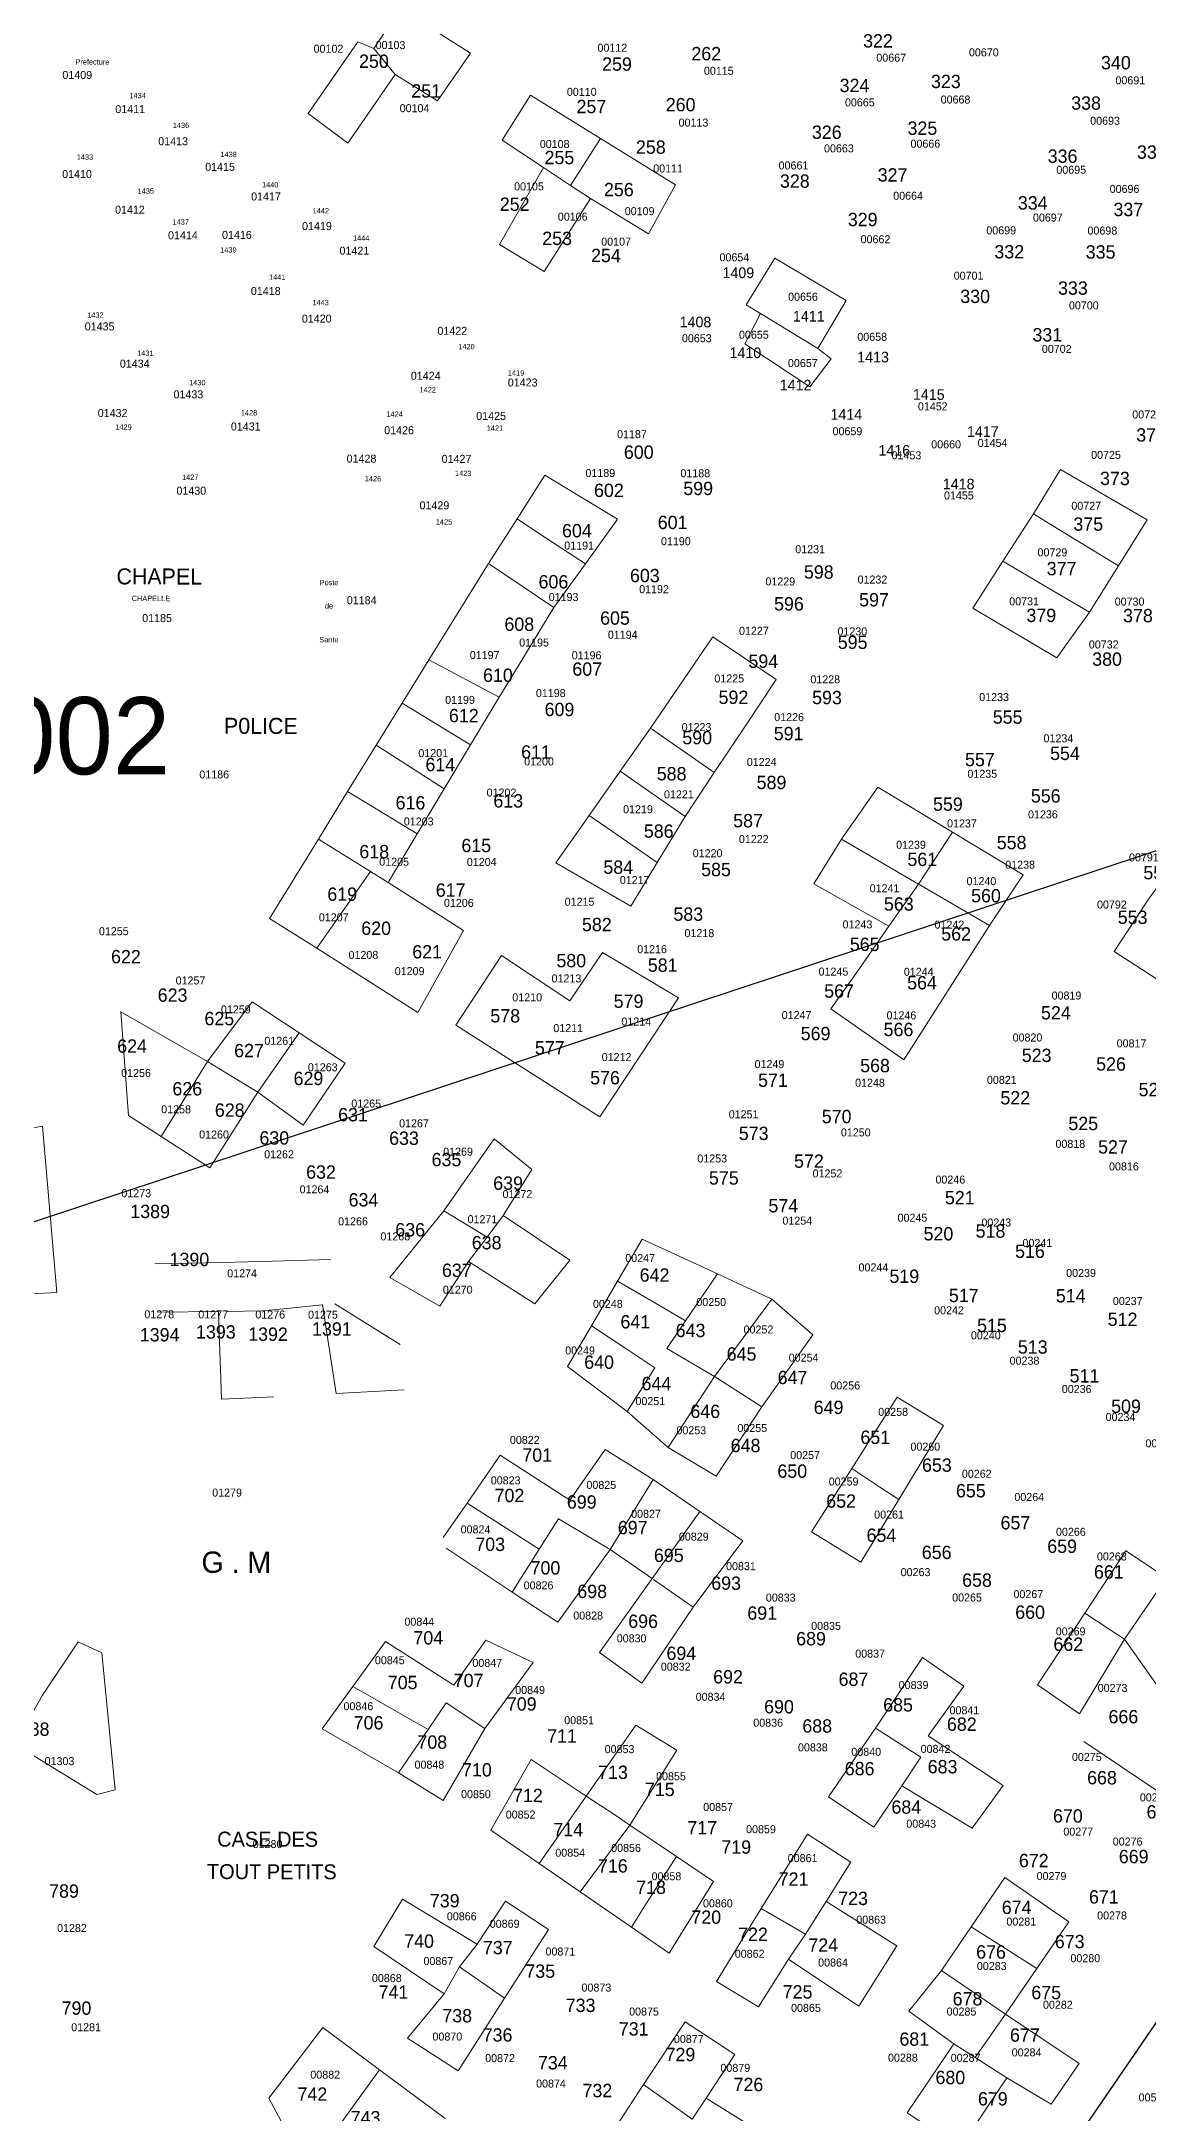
# Model space of a CAD drawing. Header units: metres. Extents: x 245232 to 248406, y 1633796 to 1637634.
# Drawn here: x 245772.9 to 245980.5, y 1635324.9 to 1635713.3 of the extents above; entities that cross this region are included whole.
import ezdxf
from ezdxf.enums import TextEntityAlignment as Align

# ---------------------------------------------------------------- set-up
doc = ezdxf.new("R2010")
doc.units = ezdxf.units.M
doc.header["$MEASUREMENT"] = 0
for name, color, linetype in [('historique_numero_parcelle', 7, 'Continuous'), ('limites_sections', 7, 'Continuous'), ('numero_lot', 7, 'Continuous')]:
    doc.layers.add(name, color=color, linetype=linetype)
doc.layers.add('LIMITES_PARCELLES', color=7, linetype='Continuous', lineweight=0, true_color=0xffffff)
doc.layers.add('Toponymie', color=7, linetype='Continuous', lineweight=30)
doc.styles.add('Style-ENGINEERING', font='ENGINEERING.shx')
doc.styles.add('Style-FANCY', font='FANCY.shx')
doc.styles.add('Style-WORKING', font='WORKING.shx')

msp = doc.modelspace()

# ---------------------------------------------------------------- linework, layer by layer
at = {"layer": 'limites_parcelles'}
for p, q in [((245835.216, 1635711.949), (245840.23, 1635719.39)), ((245840.23, 1635719.39), (245853.335, 1635711.092)), ((245822.94, 1635699.778), (245832.253, 1635713.219)), ((245832.253, 1635713.219), (245835.216, 1635711.949)), ((245835.216, 1635711.949), (245839.238, 1635707.081)), ((245853.335, 1635711.092), (245847.176, 1635702.107)), ((245839.238, 1635707.081), (245830.348, 1635694.169)), ((245847.176, 1635702.107), (245839.238, 1635707.081)), ((245859.304, 1635694.754), (245864.616, 1635703.165)), ((245864.616, 1635703.165), (245877.717, 1635695.06)), ((245830.348, 1635694.169), (245822.94, 1635699.778)), ((245867.067, 1635689.615), (245859.304, 1635694.754)), ((245877.717, 1635695.06), (245872.087, 1635686.292)), ((245877.717, 1635695.06), (245891.779, 1635686.361)), ((245858.817, 1635675.214), (245867.067, 1635689.615)), ((245867.067, 1635689.615), (245872.087, 1635686.292)), ((245875.856, 1635683.797), (245867.178, 1635670.145)), ((245872.087, 1635686.292), (245875.856, 1635683.797)), ((245886.757, 1635677.236), (245875.856, 1635683.797)), ((245891.779, 1635686.361), (245886.757, 1635677.236)), ((245867.178, 1635670.145), (245858.817, 1635675.214)), ((245905.059, 1635663.928), (245910.444, 1635672.645)), ((245910.444, 1635672.645), (245923.781, 1635664.702)), ((245907.758, 1635662.283), (245905.059, 1635663.928)), ((245923.781, 1635664.702), (245918.498, 1635655.732)), ((245904.767, 1635656.609), (245907.758, 1635662.283)), ((245918.498, 1635655.732), (245907.758, 1635662.283)), ((245916.99, 1635648.513), (245904.767, 1635656.609)), ((245918.498, 1635655.732), (245920.959, 1635653.752)), ((245920.959, 1635653.752), (245916.99, 1635648.513)), ((245958.897, 1635624.709), (245963.989, 1635633.046)), ((245963.989, 1635633.046), (245980.202, 1635623.629)), ((245862.073, 1635623.806), (245867.298, 1635631.979)), ((245867.298, 1635631.979), (245880.892, 1635623.718)), ((245953.187, 1635615.846), (245958.897, 1635624.709)), ((245958.897, 1635624.709), (245962.529, 1635622.497)), ((245856.701, 1635615.402), (245862.073, 1635623.806)), ((245862.073, 1635623.806), (245865.945, 1635621.261)), ((245865.945, 1635621.261), (245874.905, 1635615.373)), ((245880.892, 1635623.718), (245874.905, 1635615.373)), ((245962.529, 1635622.497), (245974.836, 1635615)), ((245980.202, 1635623.629), (245974.836, 1635615)), ((245845.535, 1635597.384), (245856.701, 1635615.402)), ((245869.004, 1635607.147), (245856.701, 1635615.402)), ((245874.905, 1635615.373), (245869.004, 1635607.147)), ((245947.51, 1635607.035), (245953.187, 1635615.846)), ((245960.974, 1635611.263), (245953.187, 1635615.846)), ((245974.836, 1635615), (245969.417, 1635606.294)), ((245969.417, 1635606.294), (245960.974, 1635611.263)), ((245869.004, 1635607.147), (245863.852, 1635598.758)), ((245963.279, 1635597.722), (245947.51, 1635607.035)), ((245969.417, 1635606.294), (245963.279, 1635597.722)), ((245887.132, 1635584.572), (245898.772, 1635601.679)), ((245898.772, 1635601.679), (245910.649, 1635593.662)), ((245840.52, 1635589.24), (245845.535, 1635597.384)), ((245845.535, 1635597.384), (245858.718, 1635590.398)), ((245863.852, 1635598.758), (245858.718, 1635590.398)), ((245910.649, 1635593.662), (245904.891, 1635585.001)), ((245858.718, 1635590.398), (245853.357, 1635581.437)), ((245835.683, 1635581.383), (245840.52, 1635589.239)), ((245840.52, 1635589.239), (245840.52, 1635589.24)), ((245840.52, 1635589.24), (245853.357, 1635581.437)), ((245881.429, 1635576.473), (245887.132, 1635584.572)), ((245887.132, 1635584.572), (245899.052, 1635576.221)), ((245904.891, 1635585.001), (245899.052, 1635576.221)), ((245830.318, 1635572.67), (245835.683, 1635581.383)), ((245838.598, 1635579.512), (245835.683, 1635581.383)), ((245848.431, 1635573.203), (245838.598, 1635579.512)), ((245853.357, 1635581.437), (245848.431, 1635573.203)), ((245875.617, 1635568.219), (245881.429, 1635576.472)), ((245881.429, 1635576.472), (245881.429, 1635576.473)), ((245893.584, 1635567.997), (245881.429, 1635576.472)), ((245899.052, 1635576.221), (245893.584, 1635567.997)), ((245824.834, 1635563.763), (245830.318, 1635572.67)), ((245834.873, 1635569.915), (245830.318, 1635572.67)), ((245848.431, 1635573.203), (245843.383, 1635564.767)), ((245922.938, 1635563.751), (245929.726, 1635573.474)), ((245929.726, 1635573.474), (245943.716, 1635565.053)), ((245843.383, 1635564.767), (245834.873, 1635569.915)), ((245869.338, 1635559.304), (245875.617, 1635568.219)), ((245878.978, 1635565.894), (245875.617, 1635568.219)), ((245893.584, 1635567.997), (245888.377, 1635559.391)), ((245815.69, 1635548.912), (245824.834, 1635563.763)), ((245824.834, 1635563.763), (245831.003, 1635559.945)), ((245843.383, 1635564.767), (245837.91, 1635555.618)), ((245888.377, 1635559.391), (245878.978, 1635565.894)), ((245917.714, 1635555.397), (245922.938, 1635563.751)), ((245922.938, 1635563.751), (245937.342, 1635555.322)), ((245937.342, 1635555.322), (245943.716, 1635565.053)), ((245943.716, 1635565.053), (245956.978, 1635557.07)), ((245831.003, 1635559.945), (245834.634, 1635557.697)), ((245883.433, 1635551.22), (245869.338, 1635559.304)), ((245888.377, 1635559.391), (245883.433, 1635551.22)), ((245834.634, 1635557.697), (245824.554, 1635543.33)), ((245837.91, 1635555.618), (245834.634, 1635557.697)), ((245837.91, 1635555.618), (245852.017, 1635546.664)), ((245931.805, 1635547.426), (245917.714, 1635555.397)), ((245937.342, 1635555.321), (245931.805, 1635547.426)), ((245937.342, 1635555.322), (245937.602, 1635555.17)), ((245937.602, 1635555.17), (245937.342, 1635555.321)), ((245950.632, 1635547.583), (245937.602, 1635555.17)), ((245956.978, 1635557.07), (245950.632, 1635547.583)), ((245980.477, 1635552.504), (245983.017, 1635555.997)), ((245974.021, 1635542.711), (245980.477, 1635552.504)), ((245824.554, 1635543.33), (245815.69, 1635548.912)), ((245926.263, 1635539.525), (245931.805, 1635547.426)), ((245950.632, 1635547.583), (245934.609, 1635522.414)), ((245843.474, 1635531.3), (245824.554, 1635543.33)), ((245852.017, 1635546.664), (245843.474, 1635531.3)), ((245850.618, 1635528.919), (245859.165, 1635541.947)), ((245859.165, 1635541.947), (245871.971, 1635533.428)), ((245871.971, 1635533.428), (245878.085, 1635542.513)), ((245878.085, 1635542.513), (245892.357, 1635533.997)), ((245920.938, 1635531.932), (245926.263, 1635539.525)), ((245984.128, 1635536.232), (245974.021, 1635542.711)), ((245789.245, 1635511.963), (245787.79, 1635531.41)), ((245787.79, 1635531.41), (245804.036, 1635522.064)), ((245804.036, 1635522.064), (245812.396, 1635533.262)), ((245812.396, 1635533.262), (245821.261, 1635527.462)), ((245892.357, 1635533.997), (245877.606, 1635511.721)), ((245934.609, 1635522.414), (245920.938, 1635531.932)), ((245821.261, 1635527.462), (245813.481, 1635516.349)), ((245821.261, 1635527.462), (245829.833, 1635521.747)), ((245877.606, 1635511.721), (245850.618, 1635528.919)), ((245804.036, 1635522.064), (245795.384, 1635508.015)), ((245804.036, 1635522.064), (245804.036, 1635522.064)), ((245807.293, 1635520.094), (245804.036, 1635522.064)), ((245813.481, 1635516.349), (245807.293, 1635520.094)), ((245829.833, 1635521.747), (245821.975, 1635510.158)), ((245813.482, 1635516.349), (245804.502, 1635502.142)), ((245813.482, 1635516.349), (245813.481, 1635516.349)), ((245821.975, 1635510.158), (245813.482, 1635516.349)), ((245795.384, 1635508.015), (245789.245, 1635511.963)), ((245773.134, 1635509.952), (245750.834, 1635505.918)), ((245775.775, 1635478.787), (245773.134, 1635509.952)), ((245804.502, 1635502.142), (245795.384, 1635508.015)), ((245848.369, 1635494.099), (245857.815, 1635507.593)), ((245857.815, 1635507.593), (245864.824, 1635501.851)), ((245864.824, 1635501.851), (245859.505, 1635493.199)), ((245838.24, 1635481.606), (245848.369, 1635494.099)), ((245856.485, 1635489.191), (245848.369, 1635494.099)), ((245856.485, 1635489.191), (245859.505, 1635493.199)), ((245859.505, 1635493.199), (245871.967, 1635484.865)), ((245853.01, 1635484.579), (245856.485, 1635489.191)), ((245856.485, 1635489.191), (245856.485, 1635489.191)), ((245880.929, 1635480.934), (245885.555, 1635488.812)), ((245885.555, 1635488.812), (245899.645, 1635482.263)), ((245806.84, 1635484.447), (245816.227, 1635484.681)), ((245816.227, 1635484.681), (245827.193, 1635484.955)), ((245871.967, 1635484.865), (245865.445, 1635476.641)), ((245794.14, 1635484.182), (245806.84, 1635484.447)), ((245847.586, 1635476.245), (245838.24, 1635481.606)), ((245853.01, 1635484.579), (245847.586, 1635476.245)), ((245865.445, 1635476.641), (245853.01, 1635484.579)), ((245876.018, 1635472.571), (245880.929, 1635480.934)), ((245888.772, 1635476.348), (245880.929, 1635480.934)), ((245899.646, 1635482.263), (245893.677, 1635473.481)), ((245899.645, 1635482.263), (245899.646, 1635482.263)), ((245899.646, 1635482.263), (245909.842, 1635477.523)), ((245759.83, 1635478.004), (245775.775, 1635478.787)), ((245909.842, 1635477.523), (245899.11, 1635463.037)), ((245909.842, 1635477.523), (245917.519, 1635470.846)), ((245806.095, 1635475.24), (245794.825, 1635475.087)), ((245806.669, 1635458.793), (245806.095, 1635475.24)), ((245814.209, 1635475.351), (245807.614, 1635475.261)), ((245817.69, 1635475.69), (245814.209, 1635475.351)), ((245825.614, 1635476.463), (245817.69, 1635475.69)), ((245828.18, 1635459.882), (245825.614, 1635476.463)), ((245827.901, 1635476.686), (245840.159, 1635469.057)), ((245893.677, 1635473.481), (245888.772, 1635476.348)), ((245890.145, 1635468.283), (245893.677, 1635473.481)), ((245871.531, 1635464.928), (245876.018, 1635472.571)), ((245876.018, 1635472.571), (245883.015, 1635467.935)), ((245917.519, 1635470.846), (245907.992, 1635457.38)), ((245883.015, 1635467.935), (245887.897, 1635464.7)), ((245899.11, 1635463.037), (245890.145, 1635468.283)), ((245882.758, 1635456.508), (245871.531, 1635464.928)), ((245887.897, 1635464.7), (245882.758, 1635456.508)), ((245890.424, 1635449.76), (245899.109, 1635463.036)), ((245899.109, 1635463.036), (245899.11, 1635463.037)), ((245899.109, 1635463.036), (245907.992, 1635457.38)), ((245899.11, 1635463.037), (245899.11, 1635463.037)), ((245816.498, 1635459.248), (245806.669, 1635458.793)), ((245840.938, 1635460.574), (245828.18, 1635459.882)), ((245924.829, 1635445.818), (245933.349, 1635459.197)), ((245933.349, 1635459.197), (245942.016, 1635453.869)), ((245890.424, 1635449.76), (245882.758, 1635456.508)), ((245907.992, 1635457.38), (245899.419, 1635444.362)), ((245942.016, 1635453.869), (245933.656, 1635440.013)), ((245899.419, 1635444.362), (245890.424, 1635449.76)), ((245852.707, 1635439.307), (245858.937, 1635448.313)), ((245858.937, 1635448.313), (245871.954, 1635439.846)), ((245871.954, 1635439.846), (245878.629, 1635449.366)), ((245878.629, 1635449.366), (245887.617, 1635443.762)), ((245917.28, 1635433.962), (245924.829, 1635445.818)), ((245930.126, 1635442.334), (245924.829, 1635445.818)), ((245879.562, 1635430.63), (245887.617, 1635443.762)), ((245887.617, 1635443.762), (245896.339, 1635437.776)), ((245933.656, 1635440.013), (245930.126, 1635442.334)), ((245848.247, 1635432.861), (245852.707, 1635439.307)), ((245852.707, 1635439.307), (245866.249, 1635430.669)), ((245933.656, 1635440.013), (245926.564, 1635428.257)), ((245866.249, 1635430.669), (245869.837, 1635436.353)), ((245869.837, 1635436.353), (245879.562, 1635430.63)), ((245887.406, 1635425.195), (245896.339, 1635437.776)), ((245896.339, 1635437.776), (245904.391, 1635432.25)), ((245861.183, 1635422.645), (245848.777, 1635430.85)), ((245866.249, 1635430.669), (245861.183, 1635422.645)), ((245879.562, 1635430.63), (245869.746, 1635416.981)), ((245887.406, 1635425.195), (245879.562, 1635430.63)), ((245904.391, 1635432.25), (245895.132, 1635419.843)), ((245926.564, 1635428.257), (245917.28, 1635433.962)), ((245968.538, 1635418.707), (245976.22, 1635430.384)), ((245976.22, 1635430.384), (245983.87, 1635425.339)), ((245869.746, 1635416.981), (245861.183, 1635422.645)), ((245877.54, 1635411.299), (245887.407, 1635425.195)), ((245887.407, 1635425.195), (245887.406, 1635425.195)), ((245887.668, 1635425.015), (245895.132, 1635419.843)), ((245983.87, 1635425.339), (245975.988, 1635413.811)), ((245895.132, 1635419.843), (245885.501, 1635405.556)), ((245959.687, 1635405.254), (245968.538, 1635418.707)), ((245973.097, 1635415.711), (245968.538, 1635418.707)), ((245975.988, 1635413.811), (245973.097, 1635415.711)), ((245773.125, 1635403.312), (245779.777, 1635413.35)), ((245779.777, 1635413.35), (245784.238, 1635411.25)), ((245784.238, 1635411.25), (245786.751, 1635385.585)), ((245831.301, 1635404.935), (245837.441, 1635413.379)), ((245837.441, 1635413.379), (245850.247, 1635405.23)), ((245850.247, 1635405.23), (245856.257, 1635413.665)), ((245856.257, 1635413.665), (245865.091, 1635409.441)), ((245885.501, 1635405.556), (245877.54, 1635411.299)), ((245975.988, 1635413.811), (245967.522, 1635399.841)), ((245975.988, 1635413.811), (245982.084, 1635405.164)), ((245865.091, 1635409.441), (245856.049, 1635397.052)), ((245929.288, 1635397.149), (245938.077, 1635410.368)), ((245938.077, 1635410.368), (245945.826, 1635405.027)), ((245767.904, 1635394.126), (245773.125, 1635403.312)), ((245825.535, 1635397.005), (245831.3, 1635404.934)), ((245831.3, 1635404.934), (245831.301, 1635404.935)), ((245831.3, 1635404.934), (245845.395, 1635396.873)), ((245945.826, 1635405.027), (245939.158, 1635395.713)), ((245967.522, 1635399.841), (245959.687, 1635405.254)), ((245848.791, 1635401.87), (245845.395, 1635396.873)), ((245856.049, 1635397.052), (245848.791, 1635401.87)), ((245839.878, 1635388.753), (245825.535, 1635397.005)), ((245845.395, 1635396.873), (245839.878, 1635388.753)), ((245856.049, 1635397.052), (245848.235, 1635383.565)), ((245875.053, 1635384.428), (245884.365, 1635397.712)), ((245884.365, 1635397.712), (245892.036, 1635393.044)), ((245920.489, 1635384.294), (245929.288, 1635397.149)), ((245929.288, 1635397.149), (245937.783, 1635391.692)), ((245939.158, 1635395.713), (245953.234, 1635386.4)), ((245783.305, 1635384.696), (245767.904, 1635394.126)), ((245892.036, 1635393.044), (245883.224, 1635378.975)), ((245937.783, 1635391.692), (245934.218, 1635386.366)), ((245982.471, 1635385.15), (245968.368, 1635394.655)), ((245848.235, 1635383.565), (245839.878, 1635388.753)), ((245857.137, 1635378.039), (245864.757, 1635391.268)), ((245864.757, 1635391.268), (245875.053, 1635384.428)), ((245786.751, 1635385.585), (245783.305, 1635384.696)), ((245866.198, 1635371.788), (245875.053, 1635384.428)), ((245875.053, 1635384.428), (245880.209, 1635381.002)), ((245928.998, 1635378.568), (245920.489, 1635384.294)), ((245934.218, 1635386.366), (245928.998, 1635378.568)), ((245947.401, 1635378.373), (245934.218, 1635386.366)), ((245953.234, 1635386.4), (245947.401, 1635378.373)), ((245880.209, 1635381.002), (245883.224, 1635378.975)), ((245866.198, 1635371.788), (245857.137, 1635378.039)), ((245883.224, 1635378.975), (245873.927, 1635366.456)), ((245883.224, 1635378.975), (245891.978, 1635373.09)), ((245907.84, 1635363.323), (245916.519, 1635377.29)), ((245916.519, 1635377.29), (245924.67, 1635372.045)), ((245886.381, 1635364.332), (245891.978, 1635373.09)), ((245891.978, 1635373.09), (245898.942, 1635368.408)), ((245924.67, 1635372.045), (245920.033, 1635364.678)), ((245873.927, 1635366.456), (245866.198, 1635371.788)), ((245866.198, 1635371.788), (245866.198, 1635371.788)), ((245898.942, 1635368.408), (245890.581, 1635354.967)), ((245947.231, 1635359.902), (245953.533, 1635369.158)), ((245953.533, 1635369.158), (245965.514, 1635360.864)), ((245835.229, 1635356.219), (245840.627, 1635365.127)), ((245840.627, 1635365.127), (245854.597, 1635356.661)), ((245854.597, 1635356.661), (245859.893, 1635364.698)), ((245859.893, 1635364.698), (245867.989, 1635359.402)), ((245873.927, 1635366.456), (245873.927, 1635366.456)), ((245883.512, 1635359.844), (245873.927, 1635366.456)), ((245883.512, 1635359.844), (245886.381, 1635364.332)), ((245920.033, 1635364.678), (245916.181, 1635358.558)), ((245920.033, 1635364.678), (245933.315, 1635356.33)), ((245899.448, 1635349.642), (245907.84, 1635363.323)), ((245916.181, 1635358.558), (245907.84, 1635363.323)), ((245965.514, 1635360.864), (245959.507, 1635352.107)), ((245854.597, 1635356.661), (245851.317, 1635352.427)), ((245867.989, 1635359.402), (245859.758, 1635346.513)), ((245890.581, 1635354.967), (245883.512, 1635359.844)), ((245912.963, 1635353.837), (245916.181, 1635358.558)), ((245941.667, 1635351.729), (245947.231, 1635359.902)), ((245954.217, 1635355.466), (245947.231, 1635359.902)), ((245848.405, 1635347.329), (245835.229, 1635356.219)), ((245912.963, 1635353.837), (245907.325, 1635344.911)), ((245926.141, 1635345.019), (245912.963, 1635353.837)), ((245933.315, 1635356.33), (245926.141, 1635345.019)), ((245959.507, 1635352.107), (245954.217, 1635355.466)), ((245851.317, 1635352.427), (245848.405, 1635347.329)), ((245851.317, 1635352.427), (245859.758, 1635346.513)), ((245907.325, 1635344.911), (245899.448, 1635349.642)), ((245935.528, 1635344.109), (245941.667, 1635351.729)), ((245953.639, 1635343.553), (245941.667, 1635351.729)), ((245959.507, 1635352.107), (245953.639, 1635343.553)), ((245841.566, 1635339.017), (245848.405, 1635347.329)), ((245859.758, 1635346.513), (245851.021, 1635332.939)), ((245815.513, 1635327.81), (245825.673, 1635341.04)), ((245825.673, 1635341.04), (245836.296, 1635333.14)), ((245885.787, 1635330.35), (245893.618, 1635342.098)), ((245893.618, 1635342.098), (245902.912, 1635335.973)), ((245943.995, 1635337.97), (245935.528, 1635344.109)), ((245953.639, 1635343.553), (245947.965, 1635335.437)), ((245953.639, 1635343.553), (245967.447, 1635334.288)), ((245851.021, 1635332.939), (245841.566, 1635339.017)), ((245935.211, 1635325.059), (245943.995, 1635337.97)), ((245943.995, 1635337.97), (245947.965, 1635335.437)), ((245902.912, 1635335.973), (245897.512, 1635327.79)), ((245947.965, 1635335.437), (245953.943, 1635331.62)), ((245967.447, 1635334.288), (245962.198, 1635326.646)), ((245836.296, 1635333.14), (245827.472, 1635320.931)), ((245836.296, 1635333.14), (245848.605, 1635323.986)), ((245876.648, 1635316.385), (245885.787, 1635330.35)), ((245894.908, 1635323.844), (245885.787, 1635330.35)), ((245953.943, 1635331.62), (245945.159, 1635318.497)), ((245962.198, 1635326.646), (245953.943, 1635331.62)), ((245822.816, 1635314.37), (245815.513, 1635327.81)), ((245897.512, 1635327.79), (245894.908, 1635323.844)), ((245897.512, 1635327.79), (245909.341, 1635320.439)), ((245945.159, 1635318.497), (245935.211, 1635325.059))]:
    msp.add_line(p, q, dxfattribs=at)
at = {"layer": 'limites_sections', "flags": 128}
for points in [[(246128.206, 1635727.098), (246186.553, 1635682.48), (246186.553, 1635682.48), (246192.559, 1635664.461), (246182.584, 1635671.289), (246145.211, 1635680.152), (246130.526, 1635682.772), (246116.548, 1635692.48), (246162.421, 1635620.487), (246153.362, 1635614.467), (246145.698, 1635609.373), (246144.254, 1635608.414), (246137.491, 1635603.92), (246124.871, 1635601.152), (246080.756, 1635591.475), (246056.249, 1635586.1), (245757.299, 1635487.38), (245709.851, 1635473.352), (245450.458, 1635384.497), (245338.384, 1635452.238), (245352.23, 1635460.654), (245385.352, 1635510.608), (245506.207, 1635694.504), (245674.383, 1635951.917)], [(246011.802, 1634851.075), (246003.757, 1634903.681), (245876.166, 1635183.709), (245912.36, 1635240.445), (245993.803, 1635359.213), (246015.039, 1635394.607), (246192.559, 1635664.461), (246208.147, 1635671.811), (246232.762, 1635710.906)]]:
    msp.add_lwpolyline(points, dxfattribs=at)

# ---------------------------------------------------------------- texts
at = {"layer": 'historique_numero_parcelle', "style": 'Style-FANCY'}
for s, p in [('00102', (245826.728, 1635711.895)), ('00103', (245838.357, 1635712.591)), ('00112', (245879.949, 1635712.083)), ('00667', (245932.237, 1635710.219)), ('00670', (245949.599, 1635711.214)), ('01409', (245779.626, 1635706.977)), ('00115', (245899.91, 1635707.766)), ('00691', (245977.064, 1635705.976)), ('00110', (245874.214, 1635703.817)), ('00665', (245926.355, 1635701.839)), ('00668', (245944.29, 1635702.372)), ('01411', (245789.55, 1635700.579)), ('00104', (245842.863, 1635700.753)), ('00113', (245895.157, 1635698.052)), ('00693', (245972.333, 1635698.397)), ('01413', (245797.598, 1635694.561)), ('00108', (245869.133, 1635694.038)), ('00666', (245938.638, 1635694.105)), ('01415', (245806.399, 1635689.759)), ('00661', (245913.911, 1635690.023)), ('00663', (245922.426, 1635693.224)), ('01410', (245779.584, 1635688.415)), ('00105', (245864.319, 1635686.098)), ('00111', (245890.408, 1635689.455)), ('00695', (245965.988, 1635689.213)), ('01417', (245815.011, 1635684.208)), ('00664', (245935.396, 1635684.339)), ('00696', (245975.982, 1635685.625)), ('01412', (245789.505, 1635681.736)), ('01419', (245824.561, 1635678.656)), ('00106', (245872.518, 1635680.428)), ('00109', (245885.068, 1635681.451)), ('00697', (245961.599, 1635680.253)), ('01414', (245799.432, 1635676.933)), ('01416', (245809.557, 1635677.003)), ('00107', (245880.653, 1635675.745)), ('00662', (245929.284, 1635676.189)), ('00699', (245952.856, 1635677.859)), ('00698', (245971.825, 1635677.816)), ('01421', (245831.581, 1635674.046)), ('00654', (245902.834, 1635672.8)), ('01418', (245814.97, 1635666.492)), ('00701', (245946.743, 1635669.364)), ('00656', (245915.693, 1635665.411)), ('00700', (245968.344, 1635663.795)), ('01435', (245783.814, 1635659.855)), ('01420', (245824.521, 1635661.314)), ('01422', (245849.945, 1635659.031)), ('00653', (245895.786, 1635657.637)), ('00655', (245906.48, 1635658.302)), ('00658', (245928.667, 1635657.906)), ('00702', (245963.267, 1635655.641)), ('01434', (245790.4, 1635652.876)), ('00657', (245915.665, 1635652.992)), ('01433', (245800.459, 1635647.121)), ('01424', (245844.958, 1635650.605)), ('01423', (245863.142, 1635649.344)), ('01432', (245786.254, 1635643.618)), ('01452', (245940.035, 1635644.868)), ('00723', (245980.225, 1635643.349)), ('01431', (245811.213, 1635641.096)), ('01426', (245839.965, 1635640.399)), ('01425', (245857.221, 1635643.077)), ('01187', (245883.626, 1635639.657)), ('00659', (245924.028, 1635640.208)), ('01453', (245935.089, 1635635.703)), ('01454', (245951.233, 1635638.017)), ('00725', (245972.504, 1635635.777)), ('01428', (245832.922, 1635635.071)), ('01427', (245850.734, 1635635.03)), ('01189', (245877.696, 1635632.377)), ('01188', (245895.499, 1635632.336)), ('01430', (245801.007, 1635629.067)), ('01455', (245944.921, 1635628.173)), ('01429', (245846.589, 1635626.321)), ('00727', (245968.803, 1635626.241)), ('01191', (245873.723, 1635618.785)), ('01190', (245891.856, 1635619.597)), ('01231', (245917.035, 1635618.092)), ('00729', (245962.46, 1635617.516)), ('01229', (245911.437, 1635612.06)), ('01232', (245928.715, 1635612.415)), ('01184', (245832.957, 1635608.54)), ('01193', (245870.81, 1635609.132)), ('01192', (245887.763, 1635610.604)), ('00731', (245957.151, 1635608.33)), ('00730', (245976.925, 1635608.284)), ('01185', (245794.592, 1635605.191)), ('01195', (245865.272, 1635600.603)), ('01194', (245881.897, 1635602.075)), ('01227', (245906.489, 1635602.807)), ('01230', (245924.948, 1635602.698)), ('01197', (245856.004, 1635598.258)), ('01196', (245875.121, 1635598.214)), ('00732', (245972.077, 1635600.246)), ('01225', (245901.869, 1635593.88)), ('01228', (245919.869, 1635593.708)), ('01199', (245851.386, 1635589.859)), ('01198', (245868.404, 1635591.133)), ('01233', (245951.528, 1635590.383)), ('01226', (245913.086, 1635586.627)), ('01223', (245895.738, 1635584.761)), ('01234', (245963.582, 1635582.651)), ('01201', (245846.37, 1635579.882)), ('01200', (245866.206, 1635578.325)), ('01224', (245907.943, 1635578.228)), ('01186', (245805.303, 1635575.881)), ('01235', (245949.311, 1635576.014)), ('01202', (245859.164, 1635572.493)), ('01219', (245884.756, 1635569.366)), ('01221', (245892.425, 1635572.153)), ('01203', (245843.647, 1635567.075)), ('01237', (245945.495, 1635566.709)), ('01236', (245960.674, 1635568.399)), ('01222', (245906.464, 1635563.775)), ('01239', (245935.944, 1635562.706)), ('01205', (245839.031, 1635559.529)), ('01204', (245855.454, 1635559.491)), ('01220', (245897.81, 1635561.127)), ('01238', (245956.4, 1635558.979)), ('00791', (245979.607, 1635560.345)), ('01217', (245884.135, 1635556.094)), ('01241', (245930.982, 1635554.553)), ('01240', (245949.149, 1635555.891)), ('01206', (245851.167, 1635551.812)), ('01215', (245873.794, 1635552.028)), ('00792', (245973.609, 1635551.504)), ('01255', (245786.479, 1635546.509)), ('01207', (245827.707, 1635549.108)), ('01218', (245896.265, 1635546.144)), ('01243', (245925.908, 1635547.78)), ('01242', (245943.152, 1635547.74)), ('01216', (245887.39, 1635543.141)), ('01208', (245833.275, 1635542.064)), ('01209', (245841.94, 1635539.021)), ('01245', (245921.403, 1635538.936)), ('01244', (245937.384, 1635538.9)), ('01257', (245800.856, 1635537.277)), ('01213', (245871.347, 1635537.659)), ('00819', (245965.095, 1635534.449)), ('01259', (245809.352, 1635531.852)), ('01210', (245863.981, 1635534.111)), ('01247', (245914.487, 1635530.787)), ('01246', (245934.146, 1635530.742)), ('01211', (245871.67, 1635528.344)), ('01214', (245884.434, 1635529.579)), ('01261', (245817.5, 1635525.969)), ('01212', (245880.74, 1635522.919)), ('00820', (245957.785, 1635526.582)), ('00817', (245977.293, 1635525.485)), ('01256', (245790.642, 1635519.936)), ('01263', (245825.652, 1635521.005)), ('01249', (245909.407, 1635521.6)), ('01248', (245928.253, 1635518.107)), ('00821', (245952.97, 1635518.641)), ('01258', (245798.157, 1635513.134)), ('01265', (245833.798, 1635514.202)), ('01251', (245904.557, 1635512.182)), ('01260', (245805.274, 1635508.404)), ('01267', (245842.758, 1635510.502)), ('01250', (245925.588, 1635508.799)), ('01262', (245817.451, 1635504.695)), ('01269', (245851.023, 1635505.193)), ('01253', (245898.674, 1635503.917)), ('00818', (245965.819, 1635506.653)), ('01252', (245920.282, 1635501.107)), ('00246', (245943.322, 1635499.958)), ('00816', (245975.861, 1635502.424)), ('01273', (245790.678, 1635497.398)), ('01264', (245824.104, 1635498.125)), ('01272', (245862.156, 1635497.233)), ('01266', (245831.333, 1635492.129)), ('01271', (245855.592, 1635492.533)), ('01254', (245914.628, 1635492.265)), ('00245', (245936.211, 1635492.813)), ('00243', (245951.931, 1635491.91)), ('01268', (245839.251, 1635489.312)), ('00241', (245959.64, 1635488.078)), ('00247', (245885.17, 1635485.254)), ('01274', (245810.533, 1635482.383)), ('00244', (245928.898, 1635483.496)), ('00239', (245967.827, 1635482.458)), ('01270', (245850.963, 1635479.32)), ('00248', (245879.107, 1635476.66)), ('00250', (245898.487, 1635477.009)), ('00237', (245976.575, 1635477.199)), ('01278', (245794.995, 1635474.715)), ('01277', (245805.112, 1635474.692)), ('01276', (245815.803, 1635474.667)), ('01275', (245825.69, 1635474.644)), ('00242', (245943.067, 1635475.459)), ('00252', (245907.344, 1635471.863)), ('00240', (245949.972, 1635470.768)), ('00249', (245873.897, 1635467.932)), ('00254', (245915.807, 1635466.587)), ('00238', (245957.229, 1635466.013)), ('00256', (245923.612, 1635461.378)), ('00236', (245967.007, 1635460.703)), ('00251', (245887.079, 1635458.439)), ('00253', (245894.752, 1635452.967)), ('00255', (245906.184, 1635453.401)), ('00258', (245932.6, 1635456.429)), ('00234', (245975.224, 1635455.464)), ('00822', (245863.531, 1635451.167)), ('00260', (245938.629, 1635449.909)), ('00232', (245982.687, 1635450.527)), ('00257', (245916.092, 1635448.319)), ('01279', (245807.715, 1635441.295)), ('00823', (245859.949, 1635443.586)), ('00825', (245877.881, 1635442.739)), ('00259', (245923.307, 1635443.374)), ('00262', (245948.275, 1635444.828)), ('00827', (245886.262, 1635437.316)), ('00264', (245958.119, 1635440.468)), ('00824', (245854.295, 1635434.4)), ('00261', (245931.834, 1635437.177)), ('00266', (245965.921, 1635433.945)), ('00829', (245895.219, 1635433.04)), ('00831', (245904.059, 1635427.5)), ('00263', (245936.801, 1635426.39)), ('00268', (245973.597, 1635429.327)), ('00826', (245866.112, 1635423.908)), ('00267', (245957.945, 1635422.267)), ('00828', (245875.411, 1635418.252)), ('00833', (245911.518, 1635421.618)), ('00265', (245946.447, 1635421.636)), ('00844', (245843.755, 1635417.105)), ('00830', (245883.564, 1635413.978)), ('00835', (245920.014, 1635416.309)), ('00269', (245965.878, 1635415.283)), ('00837', (245928.279, 1635411.116)), ('00845', (245838.22, 1635409.874)), ('00847', (245856.498, 1635409.372)), ('00832', (245891.829, 1635408.67)), ('00849', (245864.535, 1635404.293)), ('00834', (245898.369, 1635403.02)), ('00839', (245936.428, 1635405.232)), ('00273', (245973.737, 1635404.686)), ('00846', (245832.337, 1635401.262)), ('00851', (245873.719, 1635398.637)), ('00841', (245945.959, 1635400.496)), ('00836', (245909.165, 1635398.166)), ('01303', (245776.29, 1635390.967)), ('00853', (245881.294, 1635393.215)), ('00838', (245917.546, 1635393.546)), ('00840', (245927.546, 1635392.718)), ('00842', (245940.539, 1635393.263)), ('00275', (245968.912, 1635391.752)), ('00848', (245845.648, 1635390.308)), ('00855', (245890.939, 1635388.133)), ('00850', (245854.373, 1635384.768)), ('00274', (245981.638, 1635384.167)), ('00852', (245862.756, 1635380.954)), ('00857', (245899.778, 1635382.363)), ('00843', (245937.862, 1635379.241)), ('01280', (245815.308, 1635375.423)), ('00859', (245907.817, 1635378.205)), ('00277', (245967.303, 1635377.759)), ('00276', (245976.561, 1635375.898)), ('00854', (245872.052, 1635373.803)), ('00856', (245882.515, 1635374.698)), ('00861', (245915.621, 1635372.782)), ('00858', (245890.091, 1635369.392)), ('00279', (245962.29, 1635369.426)), ('00860', (245899.736, 1635364.309)), ('01282', (245778.631, 1635359.697)), ('00866', (245851.712, 1635361.883)), ('00869', (245859.756, 1635360.485)), ('00863', (245928.47, 1635361.253)), ('00281', (245956.622, 1635360.897)), ('00278', (245973.638, 1635362.041)), ('00867', (245847.323, 1635353.499)), ('00871', (245870.205, 1635355.286)), ('00862', (245905.693, 1635354.867)), ('00864', (245921.325, 1635353.221)), ('00283', (245951.083, 1635352.565)), ('00280', (245968.628, 1635354.035)), ('00868', (245837.659, 1635350.302)), ('00873', (245876.959, 1635348.523)), ('00865', (245916.246, 1635344.723)), ('00282', (245963.483, 1635345.308)), ('01281', (245781.282, 1635341.095)), ('00875', (245885.883, 1635344.034)), ('00285', (245945.414, 1635344.036)), ('00870', (245849.015, 1635339.351)), ('00877', (245894.28, 1635338.889)), ('00284', (245957.616, 1635336.385)), ('00872', (245858.892, 1635335.304)), ('00879', (245903.004, 1635333.481)), ('00288', (245934.423, 1635335.387)), ('00287', (245946.182, 1635335.36)), ('00882', (245826.118, 1635332.204)), ('00874', (245868.442, 1635330.538)), ('00576', (245981.412, 1635327.946))]:
    msp.add_text(s, height=1.5, dxfattribs=at).set_placement(p, align=Align.MIDDLE_CENTER)
at = {"layer": 'historique_numero_parcelle', "linetype": 'Continuous', "lineweight": 0, "style": 'Style-FANCY'}
msp.add_text('00660', height=1.5, dxfattribs=at).set_placement((245942.532, 1635637.751), align=Align.MIDDLE_CENTER)
at = {"layer": 'limites_sections', "linetype": 'Continuous', "lineweight": 0, "style": 'Style-FANCY'}
msp.add_text('01230111002', height=14.47425, dxfattribs=at).set_placement((245737.864, 1635583.142), align=Align.MIDDLE_CENTER)
at = {"layer": 'numero_lot', "linetype": 'Continuous', "style": 'Style-WORKING'}
for s, p in [('322', (245926.962, 1635712.127)), ('250', (245832.457, 1635708.311)), ('259', (245878.03, 1635707.776)), ('262', (245894.766, 1635709.731)), ('340', (245971.573, 1635708.038)), ('324', (245922.561, 1635703.765)), ('323', (245939.694, 1635704.523)), ('251', (245842.248, 1635702.742)), ('257', (245873.23, 1635699.814)), ('260', (245889.963, 1635700.174)), ('338', (245965.978, 1635700.476)), ('325', (245935.29, 1635695.763)), ('258', (245884.368, 1635692.214)), ('326', (245917.361, 1635695.006)), ('255', (245867.232, 1635690.26)), ('336', (245961.573, 1635690.519)), ('339', (245978.307, 1635691.279)), ('256', (245878.374, 1635684.254)), ('328', (245911.364, 1635685.851)), ('327', (245929.693, 1635687.005)), ('252', (245858.846, 1635681.508)), ('334', (245955.975, 1635681.762)), ('337', (245973.9, 1635680.525)), ('329', (245924.097, 1635678.646)), ('253', (245866.799, 1635675.111)), ('332', (245951.572, 1635672.602)), ('335', (245968.703, 1635672.563)), ('254', (245875.955, 1635671.901)), ('333', (245963.508, 1635665.798)), ('330', (245945.179, 1635664.245)), ('331', (245958.707, 1635657.038)), ('371', (245978.176, 1635638.277)), ('600', (245882.109, 1635635.055)), ('373', (245971.384, 1635630.123)), ('602', (245876.511, 1635627.887)), ('599', (245893.254, 1635628.248)), ('604', (245870.515, 1635620.322)), ('601', (245888.457, 1635621.876)), ('375', (245966.383, 1635621.568)), ('606', (245866.109, 1635610.759)), ('603', (245883.252, 1635611.916)), ('598', (245915.86, 1635612.583)), ('377', (245961.383, 1635613.212)), ('596', (245910.266, 1635606.616)), ('597', (245926.212, 1635607.377)), ('608', (245859.712, 1635602.796)), ('605', (245877.652, 1635603.951)), ('379', (245957.578, 1635604.455)), ('378', (245975.707, 1635604.413)), ('595', (245922.208, 1635599.414)), ('594', (245905.458, 1635595.865)), ('380', (245969.911, 1635596.258)), ('610', (245855.704, 1635593.232)), ('607', (245872.448, 1635594.39)), ('592', (245899.862, 1635589.101)), ('593', (245917.401, 1635589.061)), ('612', (245849.309, 1635585.668)), ('609', (245867.249, 1635586.823)), ('555', (245951.273, 1635585.396)), ('590', (245893.068, 1635581.544)), ('591', (245910.21, 1635582.302)), ('614', (245844.903, 1635576.503)), ('611', (245862.846, 1635578.856)), ('557', (245946.073, 1635577.436)), ('554', (245962.021, 1635578.594)), ('588', (245888.269, 1635574.778)), ('589', (245907, 1635573.141)), ('616', (245839.306, 1635569.336)), ('613', (245857.643, 1635569.693)), ('559', (245940.075, 1635569.079)), ('556', (245958.414, 1635570.63)), ('586', (245885.853, 1635564.022)), ('587', (245902.599, 1635565.976)), ('618', (245832.508, 1635560.178)), ('615', (245851.645, 1635561.331)), ('558', (245952.017, 1635561.876)), ('584', (245878.263, 1635557.263)), ('585', (245896.598, 1635556.822)), ('561', (245935.268, 1635558.726)), ('552', (245979.508, 1635556.231)), ('619', (245826.511, 1635552.214)), ('617', (245846.841, 1635552.965)), ('583', (245891.397, 1635548.463)), ('563', (245930.864, 1635550.365)), ('560', (245947.21, 1635551.922)), ('620', (245832.874, 1635545.817)), ('582', (245874.252, 1635546.509)), ('562', (245941.614, 1635544.76)), ('553', (245974.705, 1635547.873)), ('622', (245785.955, 1635540.493)), ('621', (245842.431, 1635541.407)), ('565', (245924.469, 1635542.807)), ('580', (245869.454, 1635539.745)), ('581', (245886.592, 1635538.908)), ('623', (245794.707, 1635533.292)), ('567', (245919.665, 1635534.048)), ('564', (245935.214, 1635535.607)), ('625', (245803.467, 1635528.884)), ('578', (245857.073, 1635529.409)), ('579', (245880.198, 1635532.146)), ('524', (245960.314, 1635529.968)), ('569', (245915.262, 1635526.086)), ('566', (245930.809, 1635526.847)), ('624', (245787.112, 1635523.737)), ('627', (245809.033, 1635522.888)), ('577', (245865.43, 1635523.411)), ('523', (245956.708, 1635522.004)), ('629', (245820.182, 1635517.677)), ('576', (245875.78, 1635517.806)), ('571', (245907.269, 1635517.335)), ('568', (245926.41, 1635520.081)), ('526', (245970.655, 1635520.378)), ('626', (245797.458, 1635515.735)), ('522', (245952.704, 1635514.041)), ('528', (245978.616, 1635515.575)), ('628', (245805.42, 1635511.728)), ('631', (245828.537, 1635510.877)), ('570', (245919.213, 1635510.532)), ('630', (245813.779, 1635506.523)), ('633', (245838.094, 1635506.467)), ('573', (245903.659, 1635507.378)), ('525', (245965.448, 1635509.229)), ('635', (245846.057, 1635502.46)), ('572', (245914.011, 1635502.173)), ('527', (245971.018, 1635504.831)), ('632', (245822.534, 1635500.121)), ('639', (245857.607, 1635498.045)), ('575', (245898.059, 1635499.02)), ('634', (245830.494, 1635494.917)), ('574', (245909.209, 1635493.813)), ('521', (245942.296, 1635495.33)), ('1389', (245789.568, 1635492.746)), ('636', (245839.251, 1635489.312)), ('638', (245853.594, 1635486.885)), ('520', (245938.295, 1635488.563)), ('518', (245948.055, 1635489.073)), ('1390', (245796.931, 1635483.748)), ('516', (245955.454, 1635485.283)), ('637', (245848.002, 1635481.713)), ('642', (245885.071, 1635480.83)), ('519', (245931.898, 1635480.606)), ('517', (245943.051, 1635476.992)), ('514', (245963.1, 1635476.932)), ('1391', (245823.643, 1635470.715)), ('641', (245881.463, 1635472.062)), ('515', (245948.331, 1635471.381)), ('512', (245972.819, 1635472.53)), ('1394', (245791.346, 1635469.628)), ('1393', (245801.888, 1635470.167)), ('1392', (245811.666, 1635469.745)), ('643', (245891.823, 1635470.443)), ('513', (245955.976, 1635467.34)), ('640', (245874.67, 1635464.498)), ('645', (245901.38, 1635466.033)), ('644', (245885.422, 1635460.485)), ('647', (245910.936, 1635461.623)), ('511', (245965.681, 1635461.933)), ('646', (245894.578, 1635455.279)), ('649', (245917.7, 1635456.023)), ('509', (245973.468, 1635456.234)), ('648', (245902.138, 1635448.879)), ('651', (245926.456, 1635450.418)), ('701', (245863.066, 1635447.085)), ('650', (245910.895, 1635444.072)), ('653', (245938.004, 1635445.206)), ('702', (245857.865, 1635439.52)), ('655', (245944.37, 1635440.404)), ('699', (245871.42, 1635438.293)), ('652', (245920.051, 1635438.467)), ('697', (245880.976, 1635433.49)), ('654', (245927.61, 1635432.066)), ('657', (245952.727, 1635434.402)), ('703', (245854.255, 1635430.358)), ('695', (245887.74, 1635428.288)), ('656', (245937.966, 1635428.851)), ('659', (245961.486, 1635429.994)), ('700', (245864.612, 1635425.947)), ('661', (245970.245, 1635425.187)), ('698', (245873.374, 1635421.54)), ('693', (245898.491, 1635423.078)), ('658', (245945.527, 1635423.649)), ('691', (245905.254, 1635417.478)), ('660', (245955.479, 1635417.642)), ('704', (245842.65, 1635412.838)), ('696', (245882.928, 1635415.934)), ('689', (245914.411, 1635412.671)), ('694', (245890.09, 1635409.934)), ('662', (245962.64, 1635411.642)), ('705', (245837.846, 1635404.475)), ('707', (245850.209, 1635404.846)), ('692', (245898.848, 1635405.527)), ('687', (245922.365, 1635405.073)), ('706', (245831.448, 1635396.914)), ('709', (245860.167, 1635400.437)), ('690', (245908.402, 1635399.919)), ('685', (245930.725, 1635400.267)), ('666', (245972.972, 1635398.056)), ('788', (245768.833, 1635395.711)), ('708', (245843.403, 1635393.298)), ('711', (245867.73, 1635394.437)), ('688', (245915.569, 1635396.313)), ('682', (245942.675, 1635396.649)), ('710', (245851.765, 1635388.094)), ('713', (245877.284, 1635387.636)), ('686', (245923.523, 1635388.317)), ('683', (245939.07, 1635388.68)), ('668', (245968.96, 1635386.617)), ('712', (245861.324, 1635383.287)), ('715', (245886.05, 1635384.426)), ('684', (245932.275, 1635381.117)), ('670', (245962.565, 1635379.451)), ('667', (245980.106, 1635380.209)), ('714', (245868.885, 1635376.89)), ('717', (245894.008, 1635377.231)), ('719', (245900.38, 1635373.627)), ('716', (245877.244, 1635370.091)), ('672', (245956.169, 1635371.09)), ('669', (245974.905, 1635371.844)), ('718', (245884.412, 1635366.087)), ('721', (245911.133, 1635367.62)), ('789', (245774.348, 1635365.381)), ('739', (245845.726, 1635363.571)), ('723', (245922.29, 1635364.006)), ('674', (245952.96, 1635362.321)), ('671', (245969.307, 1635364.279)), ('720', (245894.766, 1635360.481)), ('740', (245840.924, 1635356)), ('737', (245855.675, 1635354.769)), ('722', (245903.532, 1635357.271)), ('724', (245916.686, 1635355.246)), ('676', (245948.156, 1635353.957)), ('673', (245962.91, 1635355.916)), ('735', (245863.64, 1635350.362)), ('741', (245836.117, 1635346.434)), ('725', (245911.881, 1635346.484)), ('675', (245958.503, 1635346.354)), ('790', (245776.691, 1635343.435)), ('733', (245871.202, 1635343.959)), ('678', (245943.752, 1635345.191)), ('738', (245848.07, 1635342.018)), ('731', (245881.161, 1635339.546)), ('736', (245855.637, 1635338.408)), ('729', (245889.922, 1635334.738)), ('681', (245933.77, 1635337.635)), ('677', (245954.499, 1635338.385)), ('734', (245865.993, 1635333.197)), ('742', (245820.921, 1635327.315)), ('732', (245874.355, 1635327.99)), ('726', (245902.67, 1635329.121)), ('680', (245940.529, 1635330.439)), ('743', (245830.879, 1635322.903)), ('679', (245948.492, 1635326.432))]:
    msp.add_text(s, height=2.5, rotation=359.8677, dxfattribs=at).set_placement(p)
at = {"layer": 'numero_lot', "linetype": 'Continuous', "style": 'Style-FANCY'}
for s, p in [('1434', (245790.94, 1635703.61)), ('1434', (245790.94, 1635703.61)), ('1436', (245799.076, 1635698.044)), ('1436', (245799.076, 1635698.044)), ('1433', (245781.067, 1635692.084)), ('1433', (245781.067, 1635692.084)), ('1438', (245808.004, 1635692.588)), ('1438', (245808.004, 1635692.588)), ('1440', (245815.8, 1635686.91)), ('1440', (245815.8, 1635686.91)), ('1435', (245792.483, 1635685.718)), ('1435', (245792.483, 1635685.718)), ('1437', (245799.034, 1635679.929)), ('1437', (245799.034, 1635679.929)), ('1442', (245825.296, 1635682.019)), ('1442', (245825.296, 1635682.019)), ('1444', (245832.867, 1635676.908)), ('1444', (245832.867, 1635676.908)), ('1439', (245807.963, 1635674.7)), ('1439', (245807.963, 1635674.7)), ('1441', (245817.118, 1635669.585)), ('1441', (245817.118, 1635669.585)), ('1443', (245825.256, 1635664.811)), ('1443', (245825.256, 1635664.811)), ('1432', (245783.033, 1635662.48)), ('1432', (245783.033, 1635662.48)), ('1420', (245852.604, 1635656.557)), ('1420', (245852.604, 1635656.557)), ('1431', (245792.394, 1635655.342)), ('1431', (245792.394, 1635655.342)), ('1419', (245861.901, 1635651.637)), ('1419', (245861.901, 1635651.637)), ('1430', (245802.146, 1635649.821)), ('1430', (245802.146, 1635649.821)), ('1422', (245845.336, 1635648.47)), ('1422', (245845.336, 1635648.47)), ('1428', (245811.834, 1635644.169)), ('1428', (245811.834, 1635644.169)), ('1424', (245839.134, 1635643.923)), ('1424', (245839.134, 1635643.923)), ('1429', (245788.287, 1635641.507)), ('1429', (245788.287, 1635641.507)), ('1421', (245857.944, 1635641.297)), ('1421', (245857.944, 1635641.297)), ('1423', (245851.983, 1635632.819)), ('1423', (245851.983, 1635632.819)), ('1427', (245800.811, 1635632.097)), ('1427', (245800.811, 1635632.097)), ('1426', (245835.08, 1635631.807)), ('1426', (245835.08, 1635631.807)), ('1425', (245848.386, 1635623.721)), ('1425', (245848.386, 1635623.721))]:
    msp.add_text(s, height=1, rotation=359.8677, dxfattribs=at).set_placement(p, align=Align.TOP_CENTER)
at = {"layer": 'numero_lot', "linetype": 'Continuous', "style": 'Style-ENGINEERING'}
for s, p in [('1409', (245903.57, 1635669.913)), ('1408', (245895.536, 1635660.683)), ('1411', (245916.78, 1635661.759)), ('1410', (245904.89, 1635654.911)), ('1413', (245928.832, 1635654.106)), ('1412', (245914.312, 1635648.864)), ('1415', (245939.282, 1635647.093)), ('1414', (245923.829, 1635643.369)), ('1417', (245949.409, 1635640.14)), ('1416', (245932.817, 1635636.633)), ('1418', (245944.879, 1635630.321))]:
    msp.add_text(s, height=2, rotation=359.8677, dxfattribs=at).set_placement(p, align=Align.MIDDLE_CENTER)
at = {"layer": 'toponymie', "style": 'Style-FANCY'}
for s, p in [('Prefecture', (245782.468, 1635709.93)), ('Prefecture', (245782.468, 1635709.93)), ('CHAPELLE', (245793.448, 1635609.368)), ('Poste', (245826.839, 1635612.34)), ('Poste', (245826.839, 1635612.34)), ('de', (245826.828, 1635607.981)), ('de', (245826.828, 1635607.981)), ('Sante', (245826.813, 1635601.641)), ('Sante', (245826.813, 1635601.641))]:
    msp.add_text(s, height=1, rotation=359.8677, dxfattribs=at).set_placement(p, align=Align.TOP_CENTER)
at = {"layer": 'toponymie', "style": 'Style-ENGINEERING'}
for s, p in [('CHAPEL', (245795.004, 1635612.988)), ('P0LICE', (245814.054, 1635584.989))]:
    msp.add_text(s, height=3, rotation=359.8677, dxfattribs=at).set_placement(p, align=Align.MIDDLE_CENTER)
at = {"layer": 'toponymie', "style": 'Style-WORKING'}
for s, height, p in [('G . M', 4, (245802.909, 1635426.253)), ('CASE DES', 2.799, (245805.852, 1635374.955)), ('TOUT PETITS', 2.799, (245803.934, 1635368.873))]:
    msp.add_text(s, height=height, rotation=359.8677, dxfattribs=at).set_placement(p)

doc.saveas('drawing.dxf')
